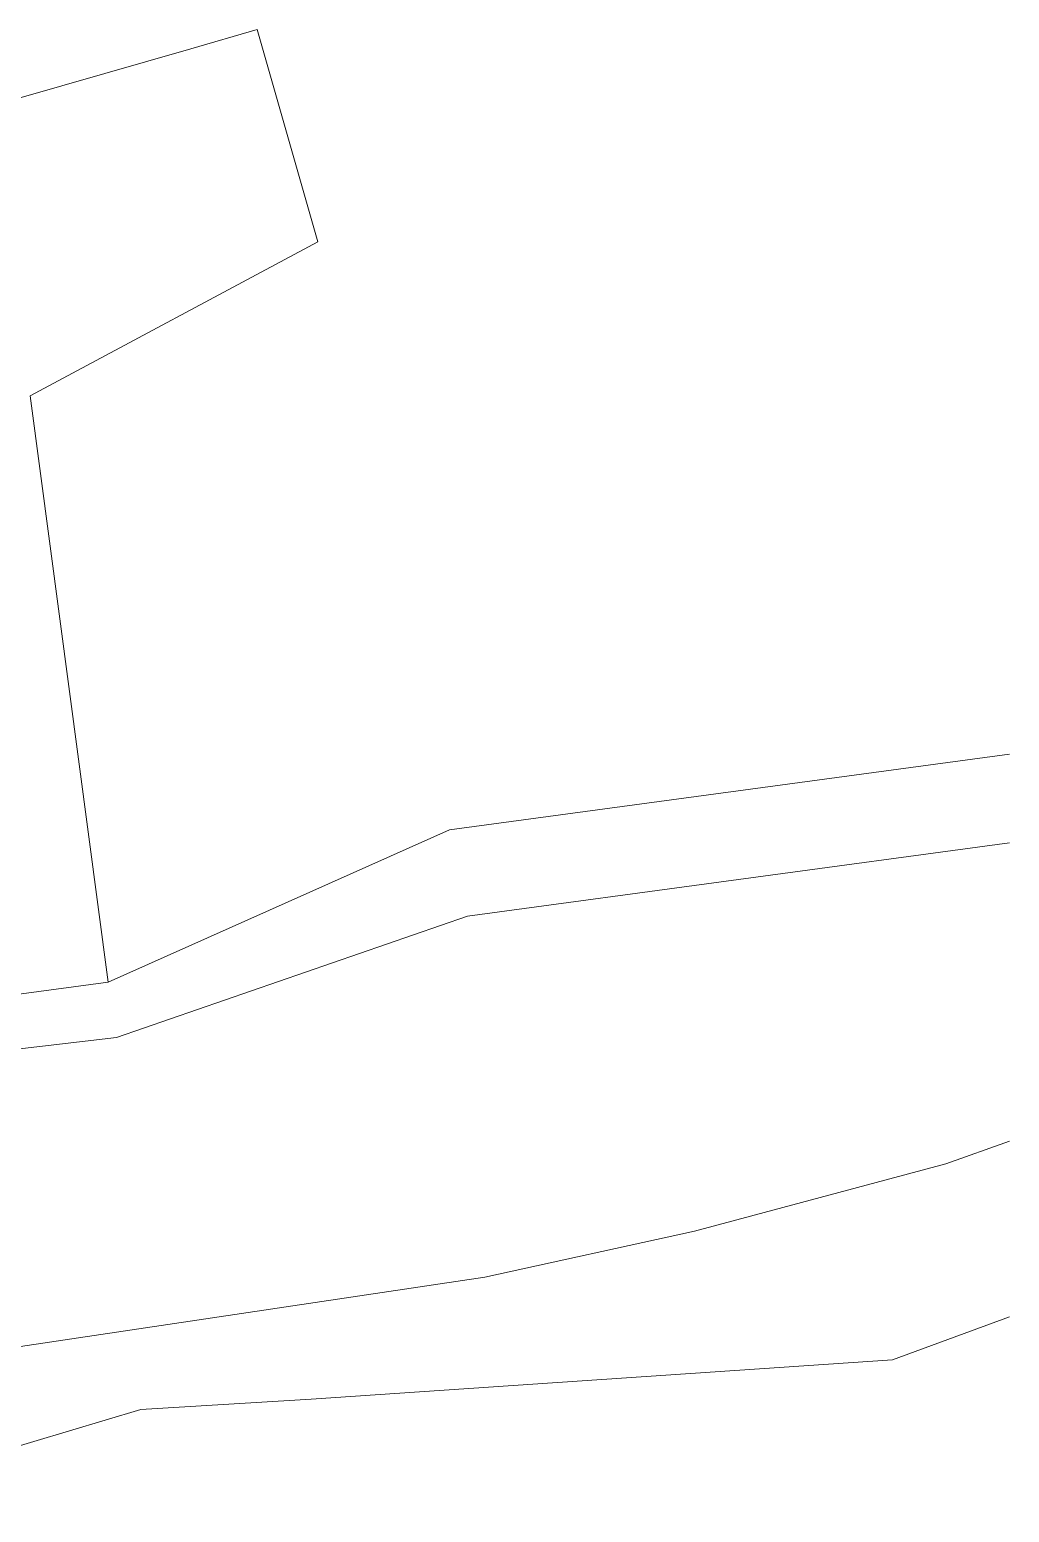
# Model space of a CAD drawing. Header units: metres. Extents: x 542585 to 542686, y 1835539 to 1835613.
# Drawn here: x 542646.1 to 542686, y 1835541.1 to 1835601.4 of the extents above; entities that cross this region are included whole.
import ezdxf

# ---------------------------------------------------------------- set-up
doc = ezdxf.new("R2010")
doc.units = ezdxf.units.M
doc.header["$LTSCALE"] = 0.08
for name, color, linetype, lineweight in [('10', 7, 'Continuous', 13), ('22', 7, 'Continuous', 13), ('23', 7, 'Continuous', 13)]:
    doc.layers.add(name, color=color, linetype=linetype, lineweight=lineweight)

msp = doc.modelspace()

# ---------------------------------------------------------------- linework, layer by layer
at = {"layer": '10'}
for p, q in [((542657.85, 1835592.77), (542655.37, 1835601.4)), ((542681.23, 1835547.26), (542685.99, 1835549.01)), ((542657.57, 1835545.67), (542681.23, 1835547.26)), ((542636.69, 1835541.06), (542650.64, 1835545.25)), ((542650.64, 1835545.25), (542657.57, 1835545.67))]:
    msp.add_line(p, q, dxfattribs=at)
for points in [[(542636.82, 1835596.07), (542652.68, 1835600.62), (542655.37, 1835601.4)], [(542649.31, 1835562.64), (542646.14, 1835586.5), (542657.85, 1835592.77)], [(542641.03, 1835561.52), (542649.31, 1835562.64), (542663.21, 1835568.83), (542685.99, 1835571.91)]]:
    msp.add_lwpolyline(points, dxfattribs=at)
at = {"layer": '22'}
for p, q in [((542663.93, 1835565.32), (542685.99, 1835568.3)), ((542685.99, 1835556.16), (542683.41, 1835555.24)), ((542683.41, 1835555.24), (542673.17, 1835552.5)), ((542673.17, 1835552.5), (542664.64, 1835550.63)), ((542664.64, 1835550.63), (542640.62, 1835547.04))]:
    msp.add_line(p, q, dxfattribs=at)
msp.add_lwpolyline([(542625.43, 1835557.55), (542649.65, 1835560.38), (542663.93, 1835565.32)], dxfattribs=at)
at = {"layer": '23'}
for p, q in [((542681.23, 1835547.26), (542685.99, 1835549.01)), ((542657.57, 1835545.67), (542681.23, 1835547.26)), ((542636.69, 1835541.06), (542650.64, 1835545.25)), ((542650.64, 1835545.25), (542657.57, 1835545.67))]:
    msp.add_line(p, q, dxfattribs=at)
msp.add_lwpolyline([(542641.03, 1835561.52), (542649.31, 1835562.64), (542663.21, 1835568.83), (542685.99, 1835571.91)], dxfattribs=at)

doc.saveas('drawing.dxf')
